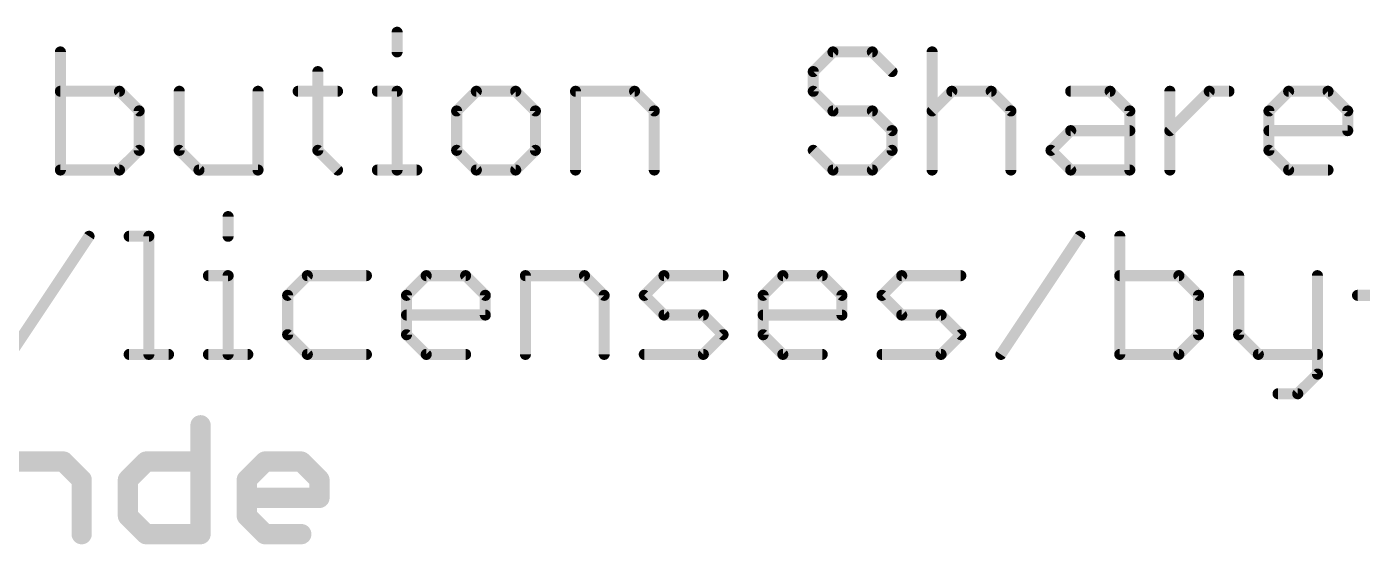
# Model space of a CAD drawing. Extents: x -12 to 110, y -16 to 66.
# Drawn here: x 63.37 to 81.76, y -15.24 to -8.11 of the extents above; entities that cross this region are included whole.
import ezdxf

# ---------------------------------------------------------------- set-up
doc = ezdxf.new("R2010")
doc.units = 0
doc.layers.add('51', color=53, linetype='CONTINUOUS')

msp = doc.modelspace()

# ---------------------------------------------------------------- linework, layer by layer
at = {"layer": '51'}
for points, const_width in [([(68.4679, -8.1856), (68.4679, -8.4568)], 0.1524), ([(63.831, -8.4568), (63.831, -10.0838)], 0.1524), ([(74.4708, -8.4568), (74.1997, -8.728)], 0.1524), ([(75.0131, -8.4568), (74.4708, -8.4568)], 0.1524), ([(75.2843, -8.728), (75.0131, -8.4568)], 0.1524), ([(75.8368, -8.4568), (75.8368, -10.0838)], 0.1524), ([(67.3765, -8.728), (67.3765, -9.8126)], 0.1524), ([(74.1997, -8.728), (74.1997, -8.9991)], 0.1524), ([(64.6445, -8.9991), (63.831, -8.9991)], 0.1524), ([(64.9157, -9.2703), (64.6445, -8.9991)], 0.1524), ([(65.4682, -8.9991), (65.4682, -9.8126)], 0.1524), ([(66.5528, -10.0838), (66.5528, -8.9991)], 0.1524), ([(67.1053, -8.9991), (67.6476, -8.9991)], 0.1524), ([(68.1967, -8.9991), (68.4679, -8.9991)], 0.1524), ([(68.4679, -8.9991), (68.4679, -10.0838)], 0.1524), ([(69.5593, -8.9991), (69.2882, -9.2703)], 0.1524), ([(70.1017, -8.9991), (69.5593, -8.9991)], 0.1524), ([(70.3728, -9.2703), (70.1017, -8.9991)], 0.1524), ([(70.9253, -10.0838), (70.9253, -8.9991)], 0.1524), ([(70.9253, -8.9991), (71.7388, -8.9991)], 0.1524), ([(71.7388, -8.9991), (72.01, -9.2703)], 0.1524), ([(74.1997, -8.9991), (74.4708, -9.2703)], 0.1524), ([(75.8368, -9.2703), (76.108, -8.9991)], 0.1524), ([(76.108, -8.9991), (76.6503, -8.9991)], 0.1524), ([(76.6503, -8.9991), (76.9215, -9.2703)], 0.1524), ([(77.7451, -8.9991), (78.2875, -8.9991)], 0.1524), ([(78.2875, -8.9991), (78.5586, -9.2703)], 0.1524), ([(79.1111, -10.0838), (79.1111, -8.9991)], 0.1524), ([(79.1111, -9.5415), (79.6535, -8.9991)], 0.1524), ([(79.6535, -8.9991), (79.9246, -8.9991)], 0.1524), ([(80.4754, -9.2703), (80.7466, -8.9991)], 0.1524), ([(80.7466, -8.9991), (81.2889, -8.9991)], 0.1524), ([(81.2889, -8.9991), (81.5601, -9.2703)], 0.1524), ([(64.9157, -9.8126), (64.9157, -9.2703)], 0.1524), ([(69.2882, -9.2703), (69.2882, -9.8126)], 0.1524), ([(70.3728, -9.8126), (70.3728, -9.2703)], 0.1524), ([(72.01, -9.2703), (72.01, -10.0838)], 0.1524), ([(74.4708, -9.2703), (75.0131, -9.2703)], 0.1524), ([(75.0131, -9.2703), (75.2843, -9.5415)], 0.1524), ([(76.9215, -9.2703), (76.9215, -10.0838)], 0.1524), ([(78.5586, -9.2703), (78.5586, -10.0838)], 0.1524), ([(80.4754, -9.8126), (80.4754, -9.2703)], 0.1524), ([(81.5601, -9.2703), (81.5601, -9.5415)], 0.1524), ([(75.2843, -9.5415), (75.2843, -9.8126)], 0.1524), ([(77.474, -9.8126), (77.7451, -9.5415)], 0.1524), ([(77.7451, -9.5415), (78.5586, -9.5415)], 0.1524), ([(81.5601, -9.5415), (80.4754, -9.5415)], 0.1524), ([(64.6445, -10.0838), (64.9157, -9.8126)], 0.1524), ([(65.4682, -9.8126), (65.7393, -10.0838)], 0.1524), ([(67.3765, -9.8126), (67.6476, -10.0838)], 0.1524), ([(69.2882, -9.8126), (69.5593, -10.0838)], 0.1524), ([(70.1017, -10.0838), (70.3728, -9.8126)], 0.1524), ([(74.4708, -10.0838), (74.1997, -9.8126)], 0.1524), ([(75.2843, -9.8126), (75.0131, -10.0838)], 0.1524), ([(77.7451, -10.0838), (77.474, -9.8126)], 0.1524), ([(80.7466, -10.0838), (80.4754, -9.8126)], 0.1524), ([(63.831, -10.0838), (64.6445, -10.0838)], 0.1524), ([(65.7393, -10.0838), (66.5528, -10.0838)], 0.1524), ([(68.1967, -10.0838), (68.7391, -10.0838)], 0.1524), ([(69.5593, -10.0838), (70.1017, -10.0838)], 0.1524), ([(75.0131, -10.0838), (74.4708, -10.0838)], 0.1524), ([(78.5586, -10.0838), (77.7451, -10.0838)], 0.1524), ([(81.2889, -10.0838), (80.7466, -10.0838)], 0.1524), ([(66.1406, -10.7256), (66.1406, -10.9968)], 0.1524), ([(63.1408, -12.6238), (64.2255, -10.9968)], 0.1524), ([(64.778, -10.9968), (65.0491, -10.9968)], 0.1524), ([(65.0491, -10.9968), (65.0491, -12.6238)], 0.1524), ([(76.7838, -12.6238), (77.8685, -10.9968)], 0.1524), ([(78.421, -10.9968), (78.421, -12.6238)], 0.1524), ([(65.8694, -11.5391), (66.1406, -11.5391)], 0.1524), ([(66.1406, -11.5391), (66.1406, -12.6238)], 0.1524), ([(67.232, -11.5391), (66.9609, -11.8103)], 0.1524), ([(68.0455, -11.5391), (67.232, -11.5391)], 0.1524), ([(68.598, -11.8103), (68.8692, -11.5391)], 0.1524), ([(68.8692, -11.5391), (69.4115, -11.5391)], 0.1524), ([(69.4115, -11.5391), (69.6827, -11.8103)], 0.1524), ([(70.2352, -12.6238), (70.2352, -11.5391)], 0.1524), ([(70.2352, -11.5391), (71.0487, -11.5391)], 0.1524), ([(71.0487, -11.5391), (71.3198, -11.8103)], 0.1524), ([(71.8723, -11.8103), (72.1435, -11.5391)], 0.1524), ([(72.1435, -11.5391), (72.957, -11.5391)], 0.1524), ([(73.5095, -11.8103), (73.7806, -11.5391)], 0.1524), ([(73.7806, -11.5391), (74.323, -11.5391)], 0.1524), ([(74.323, -11.5391), (74.5941, -11.8103)], 0.1524), ([(75.1466, -11.8103), (75.4178, -11.5391)], 0.1524), ([(75.4178, -11.5391), (76.2313, -11.5391)], 0.1524), ([(79.2344, -11.5391), (78.421, -11.5391)], 0.1524), ([(79.5056, -11.8103), (79.2344, -11.5391)], 0.1524), ([(80.0581, -11.5391), (80.0581, -12.3526)], 0.1524), ([(81.1428, -11.5391), (81.1428, -12.895)], 0.1524), ([(66.9609, -11.8103), (66.9609, -12.3526)], 0.1524), ([(68.598, -12.3526), (68.598, -11.8103)], 0.1524), ([(69.6827, -11.8103), (69.6827, -12.0815)], 0.1524), ([(71.3198, -11.8103), (71.3198, -12.6238)], 0.1524), ([(72.1435, -12.0815), (71.8723, -11.8103)], 0.1524), ([(73.5095, -12.3526), (73.5095, -11.8103)], 0.1524), ([(74.5941, -11.8103), (74.5941, -12.0815)], 0.1524), ([(75.4178, -12.0815), (75.1466, -11.8103)], 0.1524), ([(79.5056, -12.3526), (79.5056, -11.8103)], 0.1524), ([(81.6953, -11.8103), (82.7799, -11.8103)], 0.1524), ([(69.6827, -12.0815), (68.598, -12.0815)], 0.1524), ([(72.6858, -12.0815), (72.1435, -12.0815)], 0.1524), ([(72.957, -12.3526), (72.6858, -12.0815)], 0.1524), ([(74.5941, -12.0815), (73.5095, -12.0815)], 0.1524), ([(75.9601, -12.0815), (75.4178, -12.0815)], 0.1524), ([(76.2313, -12.3526), (75.9601, -12.0815)], 0.1524), ([(66.9609, -12.3526), (67.232, -12.6238)], 0.1524), ([(68.8692, -12.6238), (68.598, -12.3526)], 0.1524), ([(72.6858, -12.6238), (72.957, -12.3526)], 0.1524), ([(73.7806, -12.6238), (73.5095, -12.3526)], 0.1524), ([(75.9601, -12.6238), (76.2313, -12.3526)], 0.1524), ([(79.2344, -12.6238), (79.5056, -12.3526)], 0.1524), ([(80.0581, -12.3526), (80.3293, -12.6238)], 0.1524), ([(64.778, -12.6238), (65.3203, -12.6238)], 0.1524), ([(65.8694, -12.6238), (66.4117, -12.6238)], 0.1524), ([(67.232, -12.6238), (68.0455, -12.6238)], 0.1524), ([(69.4115, -12.6238), (68.8692, -12.6238)], 0.1524), ([(71.8723, -12.6238), (72.6858, -12.6238)], 0.1524), ([(74.323, -12.6238), (73.7806, -12.6238)], 0.1524), ([(75.1466, -12.6238), (75.9601, -12.6238)], 0.1524), ([(78.421, -12.6238), (79.2344, -12.6238)], 0.1524), ([(80.3293, -12.6238), (81.1428, -12.6238)], 0.1524), ([(81.1428, -12.895), (80.8716, -13.1661)], 0.1524), ([(80.8716, -13.1661), (80.6004, -13.1661)], 0.1524), ([(65.7612, -13.6004), (65.7612, -15.1003)], 0.2794), ([(63.1241, -14.1004), (63.874, -14.1004)], 0.2794), ([(63.874, -14.1004), (64.124, -14.3504)], 0.2794), ([(64.7612, -14.3504), (65.0112, -14.1004)], 0.2794), ([(65.0112, -14.1004), (65.7612, -14.1004)], 0.2794), ([(66.3984, -14.3504), (66.6484, -14.1004)], 0.2794), ([(66.6484, -14.1004), (67.1483, -14.1004)], 0.2794), ([(67.1483, -14.1004), (67.3983, -14.3504)], 0.2794), ([(64.124, -14.3504), (64.124, -15.1003)], 0.2794), ([(64.7612, -14.8503), (64.7612, -14.3504)], 0.2794), ([(66.3984, -14.8503), (66.3984, -14.3504)], 0.2794), ([(67.3983, -14.3504), (67.3983, -14.6003)], 0.2794), ([(67.3983, -14.6003), (66.3984, -14.6003)], 0.2794), ([(65.0112, -15.1003), (64.7612, -14.8503)], 0.2794), ([(66.6484, -15.1003), (66.3984, -14.8503)], 0.2794), ([(65.7612, -15.1003), (65.0112, -15.1003)], 0.2794), ([(67.1483, -15.1003), (66.6484, -15.1003)], 0.2794)]:
    msp.add_lwpolyline(points, dxfattribs=dict(at, const_width=const_width))
for points, const_width in [([(68.506, -8.1856, 1), (68.4298, -8.1856)], 0.0762), ([(63.8691, -8.4568, 1), (63.7929, -8.4568)], 0.0762), ([(68.4298, -8.4568, 1), (68.506, -8.4568)], 0.0762), ([(74.4708, -8.4187, 1), (74.4708, -8.4949)], 0.0762), ([(74.4978, -8.4838, 1), (74.4439, -8.4299)], 0.0762), ([(75.0401, -8.4299, 1), (74.9862, -8.4838)], 0.0762), ([(75.0131, -8.4949, 1), (75.0131, -8.4187)], 0.0762), ([(75.8749, -8.4568, 1), (75.7987, -8.4568)], 0.0762), ([(67.4146, -8.728, 1), (67.3384, -8.728)], 0.0762), ([(74.1727, -8.701, 1), (74.2266, -8.7549)], 0.0762), ([(74.2378, -8.728, 1), (74.1616, -8.728)], 0.0762), ([(75.2574, -8.7549, 1), (75.3113, -8.701)], 0.0762), ([(63.831, -8.961, 1), (63.831, -9.0372)], 0.0762), ([(64.6714, -8.9722, 1), (64.6175, -9.0261)], 0.0762), ([(64.6445, -9.0372, 1), (64.6445, -8.961)], 0.0762), ([(65.5063, -8.9991, 1), (65.4301, -8.9991)], 0.0762), ([(66.5909, -8.9991, 1), (66.5147, -8.9991)], 0.0762), ([(67.1053, -8.961, 1), (67.1053, -9.0372)], 0.0762), ([(67.6476, -9.0372, 1), (67.6476, -8.961)], 0.0762), ([(68.1967, -8.961, 1), (68.1967, -9.0372)], 0.0762), ([(68.506, -8.9991, 1), (68.4298, -8.9991)], 0.0762), ([(68.4679, -9.0372, 1), (68.4679, -8.961)], 0.0762), ([(69.5593, -8.961, 1), (69.5593, -9.0372)], 0.0762), ([(69.5863, -9.0261, 1), (69.5324, -8.9722)], 0.0762), ([(70.1286, -8.9722, 1), (70.0747, -9.0261)], 0.0762), ([(70.1017, -9.0372, 1), (70.1017, -8.961)], 0.0762), ([(70.9634, -8.9991, 1), (70.8872, -8.9991)], 0.0762), ([(70.9253, -8.961, 1), (70.9253, -9.0372)], 0.0762), ([(71.7658, -8.9722, 1), (71.7119, -9.0261)], 0.0762), ([(71.7388, -9.0372, 1), (71.7388, -8.961)], 0.0762), ([(74.2266, -8.9722, 1), (74.1727, -9.0261)], 0.0762), ([(74.1616, -8.9991, 1), (74.2378, -8.9991)], 0.0762), ([(76.108, -8.961, 1), (76.108, -9.0372)], 0.0762), ([(76.1349, -9.0261, 1), (76.081, -8.9722)], 0.0762), ([(76.6772, -8.9722, 1), (76.6234, -9.0261)], 0.0762), ([(76.6503, -9.0372, 1), (76.6503, -8.961)], 0.0762), ([(77.7451, -8.961, 1), (77.7451, -9.0372)], 0.0762), ([(78.3144, -8.9722, 1), (78.2605, -9.0261)], 0.0762), ([(78.2875, -9.0372, 1), (78.2875, -8.961)], 0.0762), ([(79.1492, -8.9991, 1), (79.073, -8.9991)], 0.0762), ([(79.6535, -8.961, 1), (79.6535, -9.0372)], 0.0762), ([(79.6804, -9.0261, 1), (79.6265, -8.9722)], 0.0762), ([(79.9246, -9.0372, 1), (79.9246, -8.961)], 0.0762), ([(80.7466, -8.961, 1), (80.7466, -9.0372)], 0.0762), ([(80.7735, -9.0261, 1), (80.7196, -8.9722)], 0.0762), ([(81.3159, -8.9722, 1), (81.262, -9.0261)], 0.0762), ([(81.2889, -9.0372, 1), (81.2889, -8.961)], 0.0762), ([(64.9538, -9.2703, 1), (64.8776, -9.2703)], 0.0762), ([(69.3263, -9.2703, 1), (69.2501, -9.2703)], 0.0762), ([(70.4109, -9.2703, 1), (70.3347, -9.2703)], 0.0762), ([(72.0481, -9.2703, 1), (71.9719, -9.2703)], 0.0762), ([(74.4708, -9.2322, 1), (74.4708, -9.3084)], 0.0762), ([(75.0401, -9.2434, 1), (74.9862, -9.2972)], 0.0762), ([(75.0131, -9.3084, 1), (75.0131, -9.2322)], 0.0762), ([(76.9596, -9.2703, 1), (76.8834, -9.2703)], 0.0762), ([(78.5967, -9.2703, 1), (78.5205, -9.2703)], 0.0762), ([(80.5135, -9.2703, 1), (80.4373, -9.2703)], 0.0762), ([(81.5982, -9.2703, 1), (81.522, -9.2703)], 0.0762), ([(64.8887, -9.2972, 1), (64.9426, -9.2434)], 0.0762), ([(69.2612, -9.2434, 1), (69.3151, -9.2972)], 0.0762), ([(70.3459, -9.2972, 1), (70.3998, -9.2434)], 0.0762), ([(71.9831, -9.2972, 1), (72.0369, -9.2434)], 0.0762), ([(74.4439, -9.2972, 1), (74.4978, -9.2434)], 0.0762), ([(75.8099, -9.2434, 1), (75.8638, -9.2972)], 0.0762), ([(76.8945, -9.2972, 1), (76.9484, -9.2434)], 0.0762), ([(78.5317, -9.2972, 1), (78.5856, -9.2434)], 0.0762), ([(80.4485, -9.2434, 1), (80.5024, -9.2972)], 0.0762), ([(81.5331, -9.2972, 1), (81.587, -9.2434)], 0.0762), ([(75.3224, -9.5415, 1), (75.2462, -9.5415)], 0.0762), ([(75.2574, -9.5684, 1), (75.3113, -9.5145)], 0.0762), ([(77.7451, -9.5034, 1), (77.7451, -9.5796)], 0.0762), ([(77.7721, -9.5684, 1), (77.7182, -9.5145)], 0.0762), ([(78.5586, -9.5796, 1), (78.5586, -9.5034)], 0.0762), ([(79.0842, -9.5145, 1), (79.1381, -9.5684)], 0.0762), ([(80.4754, -9.5034, 1), (80.4754, -9.5796)], 0.0762), ([(81.522, -9.5415, 1), (81.5982, -9.5415)], 0.0762), ([(81.5601, -9.5796, 1), (81.5601, -9.5034)], 0.0762), ([(64.9426, -9.8396, 1), (64.8887, -9.7857)], 0.0762), ([(65.4951, -9.7857, 1), (65.4412, -9.8396)], 0.0762), ([(67.4034, -9.7857, 1), (67.3495, -9.8396)], 0.0762), ([(69.3151, -9.7857, 1), (69.2612, -9.8396)], 0.0762), ([(70.3998, -9.8396, 1), (70.3459, -9.7857)], 0.0762), ([(74.2266, -9.7857, 1), (74.1727, -9.8396)], 0.0762), ([(75.3113, -9.8396, 1), (75.2574, -9.7857)], 0.0762), ([(77.5009, -9.7857, 1), (77.447, -9.8396)], 0.0762), ([(77.447, -9.7857, 1), (77.5009, -9.8396)], 0.0762), ([(80.5024, -9.7857, 1), (80.4485, -9.8396)], 0.0762), ([(64.8776, -9.8126, 1), (64.9538, -9.8126)], 0.0762), ([(65.4301, -9.8126, 1), (65.5063, -9.8126)], 0.0762), ([(67.3384, -9.8126, 1), (67.4146, -9.8126)], 0.0762), ([(69.2501, -9.8126, 1), (69.3263, -9.8126)], 0.0762), ([(70.3347, -9.8126, 1), (70.4109, -9.8126)], 0.0762), ([(75.2462, -9.8126, 1), (75.3224, -9.8126)], 0.0762), ([(80.4373, -9.8126, 1), (80.5135, -9.8126)], 0.0762), ([(63.831, -10.0457, 1), (63.831, -10.1219)], 0.0762), ([(63.7929, -10.0838, 1), (63.8691, -10.0838)], 0.0762), ([(64.6176, -10.0569, 1), (64.6714, -10.1107)], 0.0762), ([(64.6445, -10.1219, 1), (64.6445, -10.0457)], 0.0762), ([(65.7393, -10.0457, 1), (65.7393, -10.1219)], 0.0762), ([(65.7124, -10.1107, 1), (65.7663, -10.0569)], 0.0762), ([(66.5147, -10.0838, 1), (66.5909, -10.0838)], 0.0762), ([(66.5528, -10.1219, 1), (66.5528, -10.0457)], 0.0762), ([(67.6207, -10.1107, 1), (67.6746, -10.0569)], 0.0762), ([(68.1967, -10.0457, 1), (68.1967, -10.1219)], 0.0762), ([(68.4298, -10.0838, 1), (68.506, -10.0838)], 0.0762), ([(68.7391, -10.1219, 1), (68.7391, -10.0457)], 0.0762), ([(69.5593, -10.0457, 1), (69.5593, -10.1219)], 0.0762), ([(69.5324, -10.1107, 1), (69.5863, -10.0569)], 0.0762), ([(70.0747, -10.0569, 1), (70.1286, -10.1107)], 0.0762), ([(70.1017, -10.1219, 1), (70.1017, -10.0457)], 0.0762), ([(70.8872, -10.0838, 1), (70.9634, -10.0838)], 0.0762), ([(71.9719, -10.0838, 1), (72.0481, -10.0838)], 0.0762), ([(74.4708, -10.0457, 1), (74.4708, -10.1219)], 0.0762), ([(74.4439, -10.1107, 1), (74.4978, -10.0569)], 0.0762), ([(74.9862, -10.0569, 1), (75.0401, -10.1107)], 0.0762), ([(75.0131, -10.1219, 1), (75.0131, -10.0457)], 0.0762), ([(75.7987, -10.0838, 1), (75.8749, -10.0838)], 0.0762), ([(76.8834, -10.0838, 1), (76.9596, -10.0838)], 0.0762), ([(77.7451, -10.0457, 1), (77.7451, -10.1219)], 0.0762), ([(77.7182, -10.1107, 1), (77.7721, -10.0569)], 0.0762), ([(78.5205, -10.0838, 1), (78.5967, -10.0838)], 0.0762), ([(78.5586, -10.1219, 1), (78.5586, -10.0457)], 0.0762), ([(79.073, -10.0838, 1), (79.1492, -10.0838)], 0.0762), ([(80.7466, -10.0457, 1), (80.7466, -10.1219)], 0.0762), ([(80.7196, -10.1107, 1), (80.7735, -10.0569)], 0.0762), ([(81.2889, -10.1219, 1), (81.2889, -10.0457)], 0.0762), ([(66.1787, -10.7256, 1), (66.1025, -10.7256)], 0.0762), ([(64.2572, -11.0179, 1), (64.1938, -10.9757)], 0.0762), ([(64.778, -10.9587, 1), (64.778, -11.0349)], 0.0762), ([(65.0872, -10.9968, 1), (65.011, -10.9968)], 0.0762), ([(65.0491, -11.0349, 1), (65.0491, -10.9587)], 0.0762), ([(66.1025, -10.9968, 1), (66.1787, -10.9968)], 0.0762), ([(77.9002, -11.0179, 1), (77.8368, -10.9757)], 0.0762), ([(78.4591, -10.9968, 1), (78.3829, -10.9968)], 0.0762), ([(65.8694, -11.501, 1), (65.8694, -11.5772)], 0.0762), ([(66.1787, -11.5391, 1), (66.1025, -11.5391)], 0.0762), ([(66.1406, -11.5772, 1), (66.1406, -11.501)], 0.0762), ([(67.232, -11.501, 1), (67.232, -11.5772)], 0.0762), ([(67.259, -11.5661, 1), (67.2051, -11.5122)], 0.0762), ([(68.0455, -11.5772, 1), (68.0455, -11.501)], 0.0762), ([(68.8692, -11.501, 1), (68.8692, -11.5772)], 0.0762), ([(68.8961, -11.5661, 1), (68.8422, -11.5122)], 0.0762), ([(69.4384, -11.5122, 1), (69.3846, -11.5661)], 0.0762), ([(69.4115, -11.5772, 1), (69.4115, -11.501)], 0.0762), ([(70.2733, -11.5391, 1), (70.1971, -11.5391)], 0.0762), ([(70.2352, -11.501, 1), (70.2352, -11.5772)], 0.0762), ([(71.0756, -11.5122, 1), (71.0217, -11.5661)], 0.0762), ([(71.0487, -11.5772, 1), (71.0487, -11.501)], 0.0762), ([(72.1435, -11.501, 1), (72.1435, -11.5772)], 0.0762), ([(72.1704, -11.5661, 1), (72.1165, -11.5122)], 0.0762), ([(72.957, -11.5772, 1), (72.957, -11.501)], 0.0762), ([(73.7806, -11.501, 1), (73.7806, -11.5772)], 0.0762), ([(73.8076, -11.5661, 1), (73.7537, -11.5122)], 0.0762), ([(74.3499, -11.5122, 1), (74.296, -11.5661)], 0.0762), ([(74.323, -11.5772, 1), (74.323, -11.501)], 0.0762), ([(75.4178, -11.501, 1), (75.4178, -11.5772)], 0.0762), ([(75.4447, -11.5661, 1), (75.3909, -11.5122)], 0.0762), ([(76.2313, -11.5772, 1), (76.2313, -11.501)], 0.0762), ([(78.421, -11.501, 1), (78.421, -11.5772)], 0.0762), ([(79.2614, -11.5122, 1), (79.2075, -11.5661)], 0.0762), ([(79.2344, -11.5772, 1), (79.2344, -11.501)], 0.0762), ([(80.0962, -11.5391, 1), (80.02, -11.5391)], 0.0762), ([(81.1809, -11.5391, 1), (81.1047, -11.5391)], 0.0762), ([(66.999, -11.8103, 1), (66.9228, -11.8103)], 0.0762), ([(66.9339, -11.7834, 1), (66.9878, -11.8372)], 0.0762), ([(68.6361, -11.8103, 1), (68.5599, -11.8103)], 0.0762), ([(68.5711, -11.7834, 1), (68.625, -11.8372)], 0.0762), ([(69.7208, -11.8103, 1), (69.6446, -11.8103)], 0.0762), ([(69.6557, -11.8372, 1), (69.7096, -11.7834)], 0.0762), ([(71.3579, -11.8103, 1), (71.2817, -11.8103)], 0.0762), ([(71.2929, -11.8372, 1), (71.3468, -11.7834)], 0.0762), ([(71.8993, -11.7834, 1), (71.8454, -11.8372)], 0.0762), ([(71.8454, -11.7834, 1), (71.8993, -11.8372)], 0.0762), ([(73.5476, -11.8103, 1), (73.4714, -11.8103)], 0.0762), ([(73.4825, -11.7834, 1), (73.5364, -11.8372)], 0.0762), ([(74.6322, -11.8103, 1), (74.556, -11.8103)], 0.0762), ([(74.5672, -11.8372, 1), (74.6211, -11.7834)], 0.0762), ([(75.1736, -11.7834, 1), (75.1197, -11.8372)], 0.0762), ([(75.1197, -11.7834, 1), (75.1736, -11.8372)], 0.0762), ([(79.5437, -11.8103, 1), (79.4675, -11.8103)], 0.0762), ([(79.4787, -11.8372, 1), (79.5326, -11.7834)], 0.0762), ([(81.6953, -11.7722, 1), (81.6953, -11.8484)], 0.0762), ([(68.598, -12.0434, 1), (68.598, -12.1196)], 0.0762), ([(69.6446, -12.0815, 1), (69.7208, -12.0815)], 0.0762), ([(69.6827, -12.1196, 1), (69.6827, -12.0434)], 0.0762), ([(72.1435, -12.0434, 1), (72.1435, -12.1196)], 0.0762), ([(72.1165, -12.1084, 1), (72.1704, -12.0545)], 0.0762), ([(72.7128, -12.0545, 1), (72.6589, -12.1084)], 0.0762), ([(72.6858, -12.1196, 1), (72.6858, -12.0434)], 0.0762), ([(73.5095, -12.0434, 1), (73.5095, -12.1196)], 0.0762), ([(74.556, -12.0815, 1), (74.6322, -12.0815)], 0.0762), ([(74.5941, -12.1196, 1), (74.5941, -12.0434)], 0.0762), ([(75.4178, -12.0434, 1), (75.4178, -12.1196)], 0.0762), ([(75.3909, -12.1084, 1), (75.4447, -12.0545)], 0.0762), ([(75.9871, -12.0545, 1), (75.9332, -12.1084)], 0.0762), ([(75.9601, -12.1196, 1), (75.9601, -12.0434)], 0.0762), ([(66.9878, -12.3257, 1), (66.9339, -12.3796)], 0.0762), ([(66.9228, -12.3526, 1), (66.999, -12.3526)], 0.0762), ([(68.625, -12.3257, 1), (68.5711, -12.3796)], 0.0762), ([(68.5599, -12.3526, 1), (68.6361, -12.3526)], 0.0762), ([(72.9839, -12.3796, 1), (72.93, -12.3257)], 0.0762), ([(72.93, -12.3796, 1), (72.9839, -12.3257)], 0.0762), ([(73.5364, -12.3257, 1), (73.4825, -12.3796)], 0.0762), ([(73.4714, -12.3526, 1), (73.5476, -12.3526)], 0.0762), ([(76.2582, -12.3796, 1), (76.2044, -12.3257)], 0.0762), ([(76.2044, -12.3796, 1), (76.2582, -12.3257)], 0.0762), ([(79.4675, -12.3526, 1), (79.5437, -12.3526)], 0.0762), ([(79.5325, -12.3796, 1), (79.4787, -12.3257)], 0.0762), ([(80.085, -12.3257, 1), (80.0312, -12.3796)], 0.0762), ([(80.02, -12.3526, 1), (80.0962, -12.3526)], 0.0762), ([(64.778, -12.5857, 1), (64.778, -12.6619)], 0.0762), ([(65.011, -12.6238, 1), (65.0872, -12.6238)], 0.0762), ([(65.3203, -12.6619, 1), (65.3203, -12.5857)], 0.0762), ([(65.8694, -12.5857, 1), (65.8694, -12.6619)], 0.0762), ([(66.1025, -12.6238, 1), (66.1787, -12.6238)], 0.0762), ([(66.4117, -12.6619, 1), (66.4117, -12.5857)], 0.0762), ([(67.232, -12.5857, 1), (67.232, -12.6619)], 0.0762), ([(67.2051, -12.6507, 1), (67.259, -12.5969)], 0.0762), ([(68.0455, -12.6619, 1), (68.0455, -12.5857)], 0.0762), ([(68.8692, -12.5857, 1), (68.8692, -12.6619)], 0.0762), ([(68.8422, -12.6507, 1), (68.8961, -12.5969)], 0.0762), ([(69.4115, -12.6619, 1), (69.4115, -12.5857)], 0.0762), ([(70.1971, -12.6238, 1), (70.2733, -12.6238)], 0.0762), ([(71.2817, -12.6238, 1), (71.3579, -12.6238)], 0.0762), ([(71.8723, -12.5857, 1), (71.8723, -12.6619)], 0.0762), ([(72.6589, -12.5969, 1), (72.7128, -12.6507)], 0.0762), ([(72.6858, -12.6619, 1), (72.6858, -12.5857)], 0.0762), ([(73.7806, -12.5857, 1), (73.7806, -12.6619)], 0.0762), ([(73.7537, -12.6507, 1), (73.8076, -12.5969)], 0.0762), ([(74.323, -12.6619, 1), (74.323, -12.5857)], 0.0762), ([(75.1466, -12.5857, 1), (75.1466, -12.6619)], 0.0762), ([(75.9332, -12.5969, 1), (75.9871, -12.6507)], 0.0762), ([(75.9601, -12.6619, 1), (75.9601, -12.5857)], 0.0762), ([(76.7521, -12.6027, 1), (76.8155, -12.6449)], 0.0762), ([(78.421, -12.5857, 1), (78.421, -12.6619)], 0.0762), ([(78.3829, -12.6238, 1), (78.4591, -12.6238)], 0.0762), ([(79.2075, -12.5969, 1), (79.2614, -12.6507)], 0.0762), ([(79.2344, -12.6619, 1), (79.2344, -12.5857)], 0.0762), ([(80.3293, -12.5857, 1), (80.3293, -12.6619)], 0.0762), ([(80.3023, -12.6507, 1), (80.3562, -12.5969)], 0.0762), ([(81.1428, -12.6619, 1), (81.1428, -12.5857)], 0.0762), ([(81.1047, -12.895, 1), (81.1809, -12.895)], 0.0762), ([(81.1697, -12.9219, 1), (81.1158, -12.868)], 0.0762), ([(80.6004, -13.128, 1), (80.6004, -13.2042)], 0.0762), ([(80.8447, -13.1392, 1), (80.8985, -13.1931)], 0.0762), ([(80.8716, -13.2042, 1), (80.8716, -13.128)], 0.0762), ([(65.831, -13.6004, 1), (65.6913, -13.6004)], 0.1397), ([(63.9234, -14.051, 1), (63.8246, -14.1498)], 0.1397), ([(63.874, -14.1702, 1), (63.874, -14.0305)], 0.1397), ([(65.0112, -14.0305, 1), (65.0112, -14.1702)], 0.1397), ([(65.0606, -14.1498, 1), (64.9618, -14.051)], 0.1397), ([(65.7612, -14.1702, 1), (65.7612, -14.0305)], 0.1397), ([(66.6484, -14.0305, 1), (66.6484, -14.1702)], 0.1397), ([(66.6978, -14.1498, 1), (66.599, -14.051)], 0.1397), ([(67.1977, -14.051, 1), (67.0989, -14.1498)], 0.1397), ([(67.1483, -14.1702, 1), (67.1483, -14.0305)], 0.1397), ([(64.1938, -14.3504, 1), (64.0541, -14.3504)], 0.1397), ([(64.0746, -14.3998, 1), (64.1734, -14.301)], 0.1397), ([(64.8311, -14.3504, 1), (64.6914, -14.3504)], 0.1397), ([(64.7118, -14.301, 1), (64.8106, -14.3998)], 0.1397), ([(66.4682, -14.3504, 1), (66.3285, -14.3504)], 0.1397), ([(66.349, -14.301, 1), (66.4478, -14.3998)], 0.1397), ([(67.4682, -14.3504, 1), (67.3285, -14.3504)], 0.1397), ([(67.3489, -14.3998, 1), (67.4477, -14.301)], 0.1397), ([(66.3984, -14.5305, 1), (66.3984, -14.6702)], 0.1397), ([(67.3285, -14.6003, 1), (67.4682, -14.6003)], 0.1397), ([(67.3983, -14.6702, 1), (67.3983, -14.5305)], 0.1397), ([(64.8106, -14.8009, 1), (64.7118, -14.8997)], 0.1397), ([(66.4478, -14.8009, 1), (66.349, -14.8997)], 0.1397), ([(64.6914, -14.8503, 1), (64.8311, -14.8503)], 0.1397), ([(66.3285, -14.8503, 1), (66.4682, -14.8503)], 0.1397), ([(64.0541, -15.1003, 1), (64.1938, -15.1003)], 0.1397), ([(65.0112, -15.0305, 1), (65.0112, -15.1702)], 0.1397), ([(64.9618, -15.1497, 1), (65.0606, -15.0509)], 0.1397), ([(65.6913, -15.1003, 1), (65.831, -15.1003)], 0.1397), ([(65.7612, -15.1702, 1), (65.7612, -15.0305)], 0.1397), ([(66.6484, -15.0305, 1), (66.6484, -15.1702)], 0.1397), ([(66.599, -15.1497, 1), (66.6978, -15.0509)], 0.1397), ([(67.1483, -15.1702, 1), (67.1483, -15.0305)], 0.1397)]:
    msp.add_lwpolyline(points, format="xyb", dxfattribs=dict(at, const_width=const_width))

doc.saveas('drawing.dxf')
